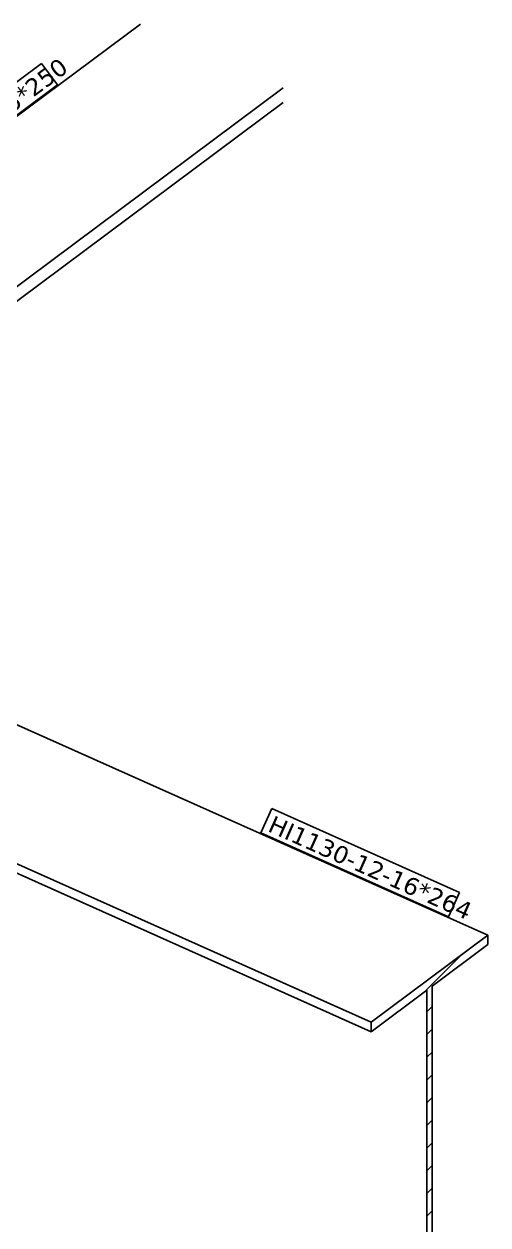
# Model space of a CAD drawing. Header units: millimetres. Extents: x 15962 to 71432, y 9666 to 72266.
# Drawn here: x 29602 to 30244, y 42979 to 44642 of the extents above; entities that cross this region are included whole.
import ezdxf

# ---------------------------------------------------------------- set-up
doc = ezdxf.new("R2010")
doc.units = ezdxf.units.MM
doc.header["$LTSCALE"] = 2
doc.styles.add('Arial Narrow', font='verdana.ttf', dxfattribs={"height": 0.2})

msp = doc.modelspace()

# ---------------------------------------------------------------- hatches: boundary and pattern name
at = {"linetype": 'Continuous'}
h = msp.add_hatch(dxfattribs=at)
h.set_pattern_fill('', scale=7, style=0, pattern_type=0)
h.set_pattern_definition([(45, (30082.614, 43260.144), (-15.71545, 15.71545), [])])
h.paths.add_polyline_path([(30244.2389, 43380.6183), (30082.6136, 43260.1438), (30082.6136, 43247.0775), (30159.753, 43304.5767), (30159.753, 42407.9043), (30082.6136, 42350.4051), (30082.6136, 42337.3389), (30244.2389, 42457.8133), (30244.2389, 42470.8796), (30167.0996, 42413.3804), (30167.0996, 43310.0528), (30244.2389, 43367.552)])

# ---------------------------------------------------------------- linework, layer by layer
at = {"color": 2, "linetype": 'Continuous'}
for p, q in [((29413.1021, 44381.4151), (29763.1087, 44642.3077)), ((29574.6262, 44266.1358), (29960.7811, 44553.9731)), ((29468.982, 44166.9733), (29960.7811, 44533.5571)), ((29152.3092, 43868.5728), (30244.2389, 43380.6183)), ((28990.6838, 43748.0983), (30082.6136, 43260.1438)), ((28990.6838, 43735.032), (30082.6136, 43247.0775)), ((30082.6136, 43260.1438), (30244.2389, 43380.6183)), ((30244.2389, 43367.552), (30244.2389, 43380.6183)), ((30167.0996, 43310.0528), (30244.2389, 43367.552)), ((30159.753, 43304.5767), (30082.6136, 43247.0775)), ((30159.753, 42407.9043), (30159.753, 43304.5767)), ((30167.0996, 42413.3804), (30167.0996, 43310.0528)), ((30082.6136, 43247.0775), (30082.6136, 43260.1438))]:
    msp.add_line(p, q, dxfattribs=at)

# ---------------------------------------------------------------- next in the draw order: wipeouts: each hides what was drawn before it
at = {"color": 0}
for points in [[(29639.8352, 44559.1354), (29624.8952, 44579.1803), (29406.5347, 44416.4315), (29421.4746, 44396.3866)], [(30186.4868, 43414.0787), (30196.6877, 43436.9028), (29948.0514, 43548.0265), (29937.8505, 43525.2023)]]:
    msp.add_wipeout(points, dxfattribs=at)

# ---------------------------------------------------------------- next in the draw order: wipeouts: each hides what was drawn before it
for points in [[(29639.8352, 44559.1354), (29624.8952, 44579.1803), (29406.5347, 44416.4315), (29421.4746, 44396.3866)], [(30186.4868, 43414.0787), (30196.6877, 43436.9028), (29948.0514, 43548.0265), (29937.8505, 43525.2023)]]:
    msp.add_wipeout(points, dxfattribs=at)

# ---------------------------------------------------------------- next in the draw order: linework, layer by layer
at = {"color": 7, "linetype": 'Continuous'}
for p, q in [((29398.1374, 44417.6557), (29626.1116, 44587.5861)), ((29648.224, 44557.9207), (29626.1116, 44587.5861)), ((29420.2498, 44387.9902), (29648.224, 44557.9207)), ((29929.9247, 43522.1723), (29945.0203, 43555.9528)), ((29945.0203, 43555.9528), (30204.6179, 43439.9455)), ((29929.9247, 43522.1723), (30189.5222, 43406.165)), ((30189.5222, 43406.165), (30204.6179, 43439.9455))]:
    msp.add_line(p, q, dxfattribs=at)

# ---------------------------------------------------------------- next in the draw order: texts
at = {"color": 4, "style": 'Arial Narrow'}
for s, rotation, p in [('HI1130-13-25*250', 36.6979468, (29421.4746, 44396.3866)), ('HI1130-12-16*264', -24.0814161, (29937.8505, 43525.2023))]:
    msp.add_text(s, height=23.876953, rotation=rotation, dxfattribs=at).set_placement(p)

doc.saveas('drawing.dxf')
